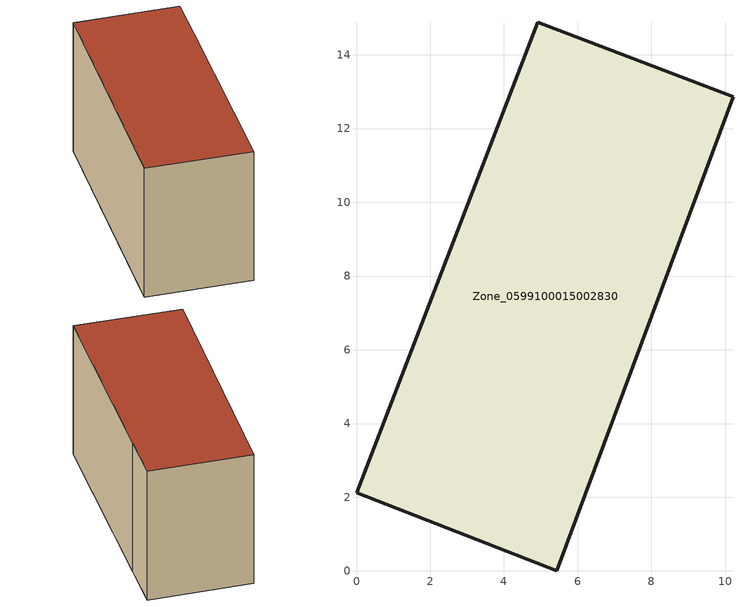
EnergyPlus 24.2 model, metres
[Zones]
Zone_0599100015002830
 floor ground (C_G): 0,2.12 4.91,14.89 10.21,12.87 9.3,10.37 5.43,0 z0.73
 wall outside (C_F): 10.21,12.87 4.91,14.89 0,2.12 5.43,0 9.3,10.37 10.21,12.87 z0.73:8.76
 roof outside (C_R): 4.91,14.89 0,2.12 5.43,0 9.3,10.37 10.21,12.87 z8.76
[BUILDING]
Pand.0599100015002830: North Axis=0; Terrain=City; Loads Convergence Tolerance Value=0.04; Temperature Convergence Tolerance Value=0.4; Solar Distribution=FullExterior; Maximum Number of Warmup Days=25; Minimum Number of Warmup Days=1
[Site:Location]
Rotterdam.The.Hague.AP_ZH_NLD Design_Conditions: Latitude=51.96; Longitude=4.45; Time Zone=1; Elevation=-4.5
[SITE:GROUNDTEMPERATURE:BUILDINGSURFACE]
18, 18, 18, 18, 18, 18, 18, 18, 18, 18, 18, 18
[MATERIAL] Thermal Absorptance=0.9; Solar Absorptance=0.7; Visible Absorptance=0.7
Name | Roughness | Thickness | Conductivity | Density | Specific Heat
G.TI.1965-1974 | MediumSmooth | 0.15 | 0.882353 | 540 | 1210
F.TI.1965-1974 | Rough | 0.3 | 0.697674 | 1920 | 840
R.TI.1965-1974 | MediumRough | 0.2 | 0.232558 | 1500 | 1000
[CONSTRUCTION]
C_G: G.TI.1965-1974
C_F: F.TI.1965-1974
C_R: R.TI.1965-1974
[ZONE]
Zone_0599100015002830: Type=1; Multiplier=1; Ceiling Height=Autocalculate; Volume=Autocalculate; Floor Area=autocalculate; Part of Total Floor Area=Yes
[ZONEINFILTRATION:DESIGNFLOWRATE]
Infil_Zone_0599100015002830: Zone or ZoneList or Space or SpaceList=Zone_0599100015002830; Schedule=AlwaysOn; Design Flow Rate Calculation Method=Flow/Area; Flow Rate per Floor Area=0.003; Constant Term Coefficient=1; Temperature Term Coefficient=0; Velocity Term Coefficient=0; Velocity Squared Term Coefficient=0
[HVACTEMPLATE:ZONE:IDEALLOADSAIRSYSTEM]
Zone_0599100015002830: Maximum Heating Supply Air Temperature=50; Minimum Cooling Supply Air Temperature=13; Maximum Heating Supply Air Humidity Ratio=0.0156; Minimum Cooling Supply Air Humidity Ratio=0.0077; Heating Limit=NoLimit; Cooling Limit=NoLimit; Dehumidification Control Type=ConstantSensibleHeatRatio; Cooling Sensible Heat Ratio=0.7; Dehumidification Setpoint=60; Humidification Control Type=None; Humidification Setpoint=30; Outdoor Air Method=None; Outdoor Air Flow Rate per Person=0.00944; Outdoor Air Flow Rate per Zone Floor Area=0; Outdoor Air Flow Rate per Zone=0; Demand Controlled Ventilation Type=None; Outdoor Air Economizer Type=NoEconomizer; Heat Recovery Type=None; Sensible Heat Recovery Effectiveness=0.7; Latent Heat Recovery Effectiveness=0.65
[ZONECONTROL:THERMOSTAT]
ThermostatControl_Zone_0599100015002830: Zone or ZoneList=Zone_0599100015002830; Control Type Schedule=DualSetpointControlType; Control 1=Thermostat_Zone_0599100015002830; Temperature Difference Between Cutout And Setpoint=0
[THERMOSTATSETPOINT:DUALSETPOINT]
Thermostat_Zone_0599100015002830: Heating Setpoint Temperature Schedule=HeatingSetpoint_Zone_0599100015002830; Cooling Setpoint Temperature Schedule=CoolingSetpoint_Zone_0599100015002830
[SCHEDULE:COMPACT]
HeatingSetpoint_Zone_0599100015002830: Through: 12/31, For: AllDays, Until: 24:00, 21
CoolingSetpoint_Zone_0599100015002830: Through: 12/31, For: AllDays, Until: 24:00, 24
DualSetpointControlType: Through: 12/31, For: AllDays, Until: 24:00, 4
AlwaysOn: Through: 12/31, For: AllDays, Until: 24:00, 1
